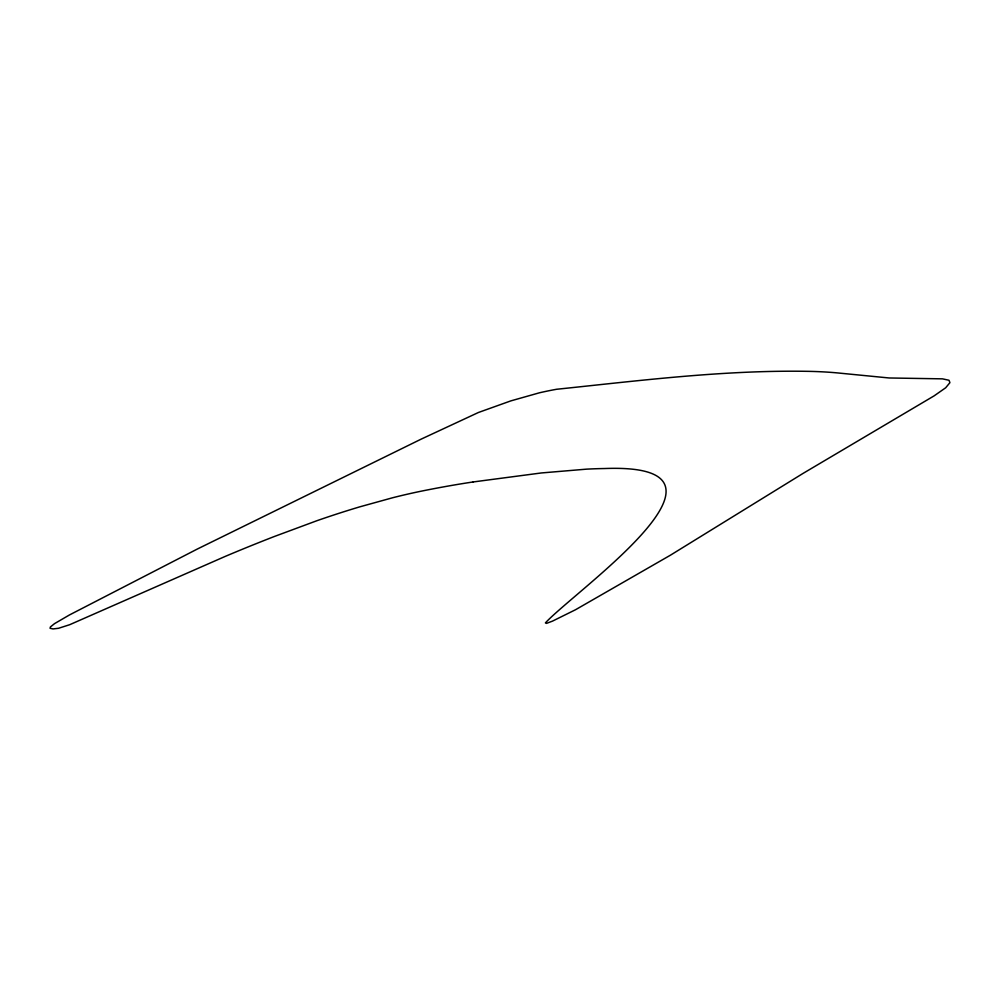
<?xml version="1.0" encoding="UTF-8"?>
<svg xmlns="http://www.w3.org/2000/svg" width="1000" height="1000" viewBox="0 0 1000 1000"><rect width="100%" height="100%" fill="white"/><g stroke="black" fill="none" stroke-linecap="round" stroke-linejoin="round"><path stroke-width="1.5" d="M473.188 481.95L541.312 472.962L586.55 469.15A473.862 107.4 -19.4 0 1 604.462 468.537C759.6 462.587 576.613 589.388 545.4 622.888L546.475 623.387L552.463 621.138L575.475 609.763L670.4 555.212L803.125 473.363L934.1 395.875L945.675 387.775L949.925 382.65L949 380.262L942.475 378.85L889.137 377.975L840.725 373.237A646.637 146.562 -19.4 0 0 809.475 371.362C724.875 369.775 640.6 380.538 556.65 389.263A134 30.375 -19.4 0 0 539.513 392.775L510.825 400.887L478.425 412.488L421.287 439.075L197.325 549.038L69.425 614.975L54.488 623.663L50.412 626.95L50.062 628.263L53.062 628.925L58.6 628.263L69.675 624.712L225.075 556.475A419.4 95.062 -19.4 0 1 274.5 536.438L317.188 520.612A233.35 52.888 -19.4 0 1 359.75 506.85L392.6 497.762A198.912 45.087 -19.4 0 1 423.275 490.763A428.288 97.075 -19.4 0 1 473.175 481.95"/></g></svg>
